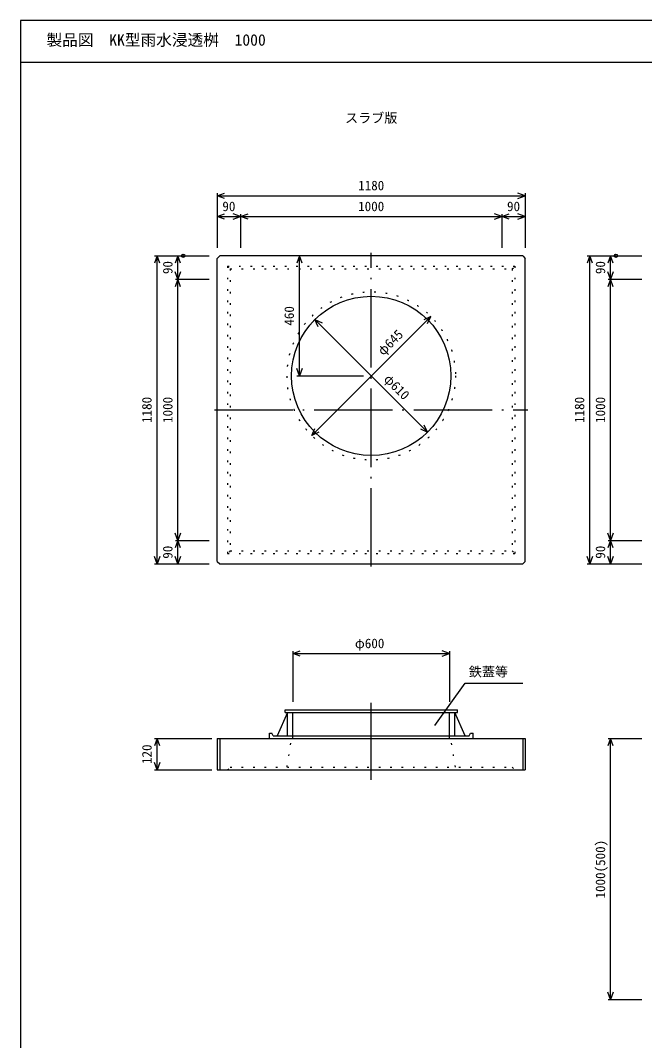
# Model space of a CAD drawing. Units: millimetres, scale not verified. Extents: x -10500 to 10500, y -7425 to 7425.
# Drawn here: x -1150 to 1240, y -3909 to -2 of the extents above; entities that cross this region are included whole.
import ezdxf
from ezdxf.enums import TextEntityAlignment as Align

# ---------------------------------------------------------------- set-up
doc = ezdxf.new("R2010")
doc.units = ezdxf.units.MM
doc.header["$LTSCALE"] = 25
doc.header["$PDMODE"] = 32
doc.header["$PDSIZE"] = 12.5
doc.linetypes.add('DOTTED', pattern=[1.75, 0.25, -1.5])
doc.linetypes.add('LONG_DASHED_DOTTED', pattern=[15.25, 12, -1.5, 0.25, -1.5])
for name, color, linetype, lineweight in [('0-0_CENTER', 7, 'LONG_DASHED_DOTTED', 25), ('0-1_DIM', 7, 'Continuous', 25), ('0-5_OUTLINE', 3, 'Continuous', 25), ('0-6_OUTLINE2', 4, 'DOTTED', 25), ('0-7_TXT', 7, 'Continuous', 25)]:
    doc.layers.add(name, color=color, linetype=linetype, lineweight=lineweight)
doc.styles.add('ＭＳ ゴシック', font='')
doc.styles.get('ＭＳ ゴシック').set_extended_font_data('MS Gothic')

msp = doc.modelspace()

# ---------------------------------------------------------------- linework, layer by layer
at = {"layer": '0-0_CENTER'}
for p, q in [((193.35, -2093.86), (193.35, -892.36)), ((-406.65, -1493.86), (793.35, -1493.86)), ((193.35, -2910.73), (193.35, -2615.89))]:
    msp.add_line(p, q, dxfattribs=at)
at = {"layer": '0-1_DIM'}
for p, q in [((-396.65, -663.87), (-396.65, -873.87)), ((783.35, -663.87), (783.35, -873.87)), ((-396.65, -673.87), (783.35, -673.87)), ((-396.65, -753.87), (-306.65, -753.87)), ((-306.65, -743.87), (-306.65, -873.87)), ((-306.65, -753.87), (693.35, -753.87)), ((693.35, -743.87), (693.35, -873.87)), ((693.35, -753.87), (783.35, -753.87)), ((-636.65, -903.86), (-426.65, -903.86)), ((-626.65, -2083.86), (-626.65, -903.86)), ((-546.65, -993.86), (-546.65, -903.86)), ((-81.65, -1363.87), (-81.65, -903.87)), ((1020.08, -903.86), (1230.08, -903.86)), ((1030.08, -2083.86), (1030.08, -903.86)), ((1110.08, -993.86), (1110.08, -903.86)), ((-556.65, -993.86), (-426.65, -993.86)), ((-546.65, -1993.86), (-546.65, -993.86)), ((1100.08, -993.86), (1230.08, -993.86)), ((1110.08, -1993.86), (1110.08, -993.86)), ((421.4, -1135.83), (-34.69, -1591.91)), ((-22.31, -1148.21), (409.02, -1579.54)), ((-91.65, -1363.87), (163.35, -1363.87)), ((-556.65, -1993.86), (-426.65, -1993.86)), ((-546.65, -2083.86), (-546.65, -1993.86)), ((1100.08, -1993.86), (1230.08, -1993.86)), ((1110.08, -2083.86), (1110.08, -1993.86)), ((-636.65, -2083.86), (-426.65, -2083.86)), ((1020.08, -2083.86), (1230.08, -2083.86)), ((-106.65, -2417.35), (-106.65, -2612.35)), ((493.35, -2417.35), (493.35, -2612.35)), ((-106.65, -2427.35), (493.35, -2427.35)), ((-636.65, -2752.35), (-416.65, -2752.35)), ((-626.65, -2872.35), (-626.65, -2752.35)), ((1100.09, -2752.35), (1230.09, -2752.35)), ((1110.09, -3752.35), (1110.09, -2752.35)), ((-636.65, -2872.35), (-416.65, -2872.35)), ((1100.09, -3752.35), (1230.09, -3752.35))]:
    msp.add_line(p, q, dxfattribs=at)
for points in [[(-368.45, -684.13), (-396.65, -673.87), (-368.45, -663.61)], [(755.16, -684.13), (783.35, -673.87), (755.16, -663.61)], [(-368.45, -764.13), (-396.65, -753.87), (-368.45, -743.61)], [(-334.84, -764.13), (-306.65, -753.87), (-334.84, -743.61)], [(-278.45, -764.13), (-306.65, -753.87), (-278.45, -743.61)], [(665.16, -764.13), (693.35, -753.87), (665.16, -743.61)], [(721.55, -764.13), (693.35, -753.87), (721.55, -743.61)], [(755.16, -764.13), (783.35, -753.87), (755.16, -743.61)], [(-616.39, -932.05), (-626.65, -903.86), (-636.92, -932.05)], [(-536.39, -932.05), (-546.65, -903.86), (-556.92, -932.05)], [(-71.38, -932.06), (-81.65, -903.87), (-91.91, -932.06)], [(1040.34, -932.05), (1030.08, -903.86), (1019.82, -932.05)], [(1120.34, -932.05), (1110.08, -903.86), (1099.82, -932.05)], [(-536.39, -965.67), (-546.65, -993.86), (-556.92, -965.67)], [(1120.34, -965.67), (1110.08, -993.86), (1099.82, -965.67)], [(-536.39, -1022.05), (-546.65, -993.86), (-556.92, -1022.05)], [(1120.34, -1022.05), (1110.08, -993.86), (1099.82, -1022.05)], [(-9.63, -1175.39), (-22.31, -1148.21), (4.88, -1160.88)], [(408.72, -1163.02), (421.4, -1135.83), (394.21, -1148.51)], [(-71.38, -1335.68), (-81.65, -1363.87), (-91.91, -1335.68)], [(381.83, -1566.86), (409.02, -1579.54), (396.34, -1552.35)], [(-7.5, -1579.24), (-34.69, -1591.91), (-22.01, -1564.73)], [(-536.39, -1965.67), (-546.65, -1993.86), (-556.92, -1965.67)], [(1120.34, -1965.67), (1110.08, -1993.86), (1099.82, -1965.67)], [(-536.39, -2022.05), (-546.65, -1993.86), (-556.92, -2022.05)], [(1120.34, -2022.05), (1110.08, -1993.86), (1099.82, -2022.05)], [(-616.39, -2055.67), (-626.65, -2083.86), (-636.92, -2055.67)], [(-536.39, -2055.67), (-546.65, -2083.86), (-556.92, -2055.67)], [(1040.34, -2055.67), (1030.08, -2083.86), (1019.82, -2055.67)], [(1120.34, -2055.67), (1110.08, -2083.86), (1099.82, -2055.67)], [(-78.45, -2437.61), (-106.65, -2427.35), (-78.45, -2417.09)], [(465.16, -2437.61), (493.35, -2427.35), (465.16, -2417.09)], [(-616.39, -2780.54), (-626.65, -2752.35), (-636.92, -2780.54)], [(1120.35, -2780.54), (1110.09, -2752.35), (1099.83, -2780.54)], [(-616.39, -2844.16), (-626.65, -2872.35), (-636.92, -2844.16)], [(1120.35, -3724.16), (1110.09, -3752.35), (1099.83, -3724.16)]]:
    msp.add_lwpolyline(points, dxfattribs=at)
at = {"layer": '0-5_OUTLINE'}
for p, q in [((-396.65, -913.87), (-386.65, -903.87)), ((-396.65, -2073.86), (-396.65, -913.87)), ((773.35, -903.87), (-386.65, -903.87)), ((773.35, -903.87), (783.35, -913.87)), ((783.35, -2073.86), (783.35, -913.87)), ((-396.65, -2073.86), (-386.65, -2083.86)), ((-386.65, -2083.86), (773.35, -2083.86)), ((783.35, -2073.86), (773.35, -2083.86)), ((-126.65, -2652.35), (-166.65, -2742.35)), ((-136.65, -2642.35), (523.35, -2642.35)), ((-136.65, -2652.35), (-136.65, -2642.35)), ((-136.65, -2652.35), (523.35, -2652.35)), ((-126.65, -2742.35), (-126.65, -2652.35)), ((-106.65, -2752.35), (-106.65, -2652.35)), ((493.35, -2752.35), (493.35, -2652.35)), ((553.35, -2742.35), (513.35, -2652.35)), ((513.35, -2742.35), (513.35, -2652.35)), ((523.35, -2652.35), (523.35, -2642.35)), ((-196.65, -2752.35), (-196.65, -2732.35)), ((-196.65, -2732.35), (-186.65, -2732.35)), ((-181.65, -2742.35), (-186.65, -2732.35)), ((568.35, -2742.35), (573.35, -2732.35)), ((573.35, -2732.35), (583.35, -2732.35)), ((583.35, -2752.35), (583.35, -2732.35)), ((-396.65, -2752.35), (-396.65, -2872.35)), ((-386.65, -2752.35), (-386.65, -2872.35)), ((-181.65, -2742.35), (568.35, -2742.35)), ((773.35, -2752.35), (773.35, -2872.35)), ((-396.65, -2872.35), (783.35, -2872.35))]:
    msp.add_line(p, q, dxfattribs=at)
msp.add_lwpolyline([(-396.65, -2752.35), (783.35, -2752.35), (783.35, -2872.35)], dxfattribs=at)
msp.add_circle((193.35, -1363.87), 305, dxfattribs=at)
for p in [(-526.64, -903.86), (1130.1, -903.86)]:
    msp.add_point(p, dxfattribs=at)
at = {"layer": '0-6_OUTLINE2'}
for p, q in [((-356.65, -943.86), (-356.65, -2043.86)), ((-356.65, -943.86), (743.35, -943.86)), ((-356.65, -943.86), (-346.65, -953.86)), ((-346.65, -953.86), (-346.65, -2033.86)), ((-346.65, -953.86), (733.35, -953.86)), ((733.35, -953.86), (743.35, -943.86)), ((733.35, -953.86), (733.35, -2033.86)), ((743.35, -943.86), (743.35, -2043.86)), ((-346.65, -2033.86), (-356.65, -2043.86)), ((-356.65, -2043.86), (743.35, -2043.86)), ((-346.65, -2033.86), (733.35, -2033.86)), ((733.35, -2033.86), (743.35, -2043.86)), ((-129.15, -2862.35), (-111.65, -2752.35)), ((515.85, -2862.35), (498.35, -2752.35)), ((733.35, -2862.35), (743.35, -2872.35))]:
    msp.add_line(p, q, dxfattribs=at)
msp.add_lwpolyline([(-356.65, -2872.35), (-346.65, -2862.35), (733.35, -2862.35)], dxfattribs=at)
msp.add_circle((193.35, -1363.87), 322.5, dxfattribs=at)
at = {"layer": '0-7_TXT'}
for p, q in [((-1150, -2.43), (-1150, -5612.43)), ((8250, -2.43), (-1150, -2.43)), ((-1150, -162.43), (8250, -162.43)), ((436.29, -2702.72), (553.55, -2540.62)), ((553.55, -2540.62), (774.29, -2540.62))]:
    msp.add_line(p, q, dxfattribs=at)

# ---------------------------------------------------------------- texts
at = {"layer": '0-1_DIM', "style": 'ＭＳ ゴシック'}
for s, p in [('1180', (143.35, -663.87)), ('90', (-376.65, -743.87)), ('1000', (143.35, -743.87)), ('90', (713.35, -743.87)), ('φ600', (130.85, -2417.35))]:
    msp.add_text(s, height=36.66, dxfattribs=at).set_placement(p, align=Align.BOTTOM_LEFT)
for s, rotation, p in [('90', 90, (-556.65, -973.86)), ('90', 90, (1100.08, -973.86)), ('460', 90, (-91.65, -1171.37)), ('φ645', 45, (246.95, -1296.14)), ('φ610', 315, (230.54, -1386.91)), ('1180', 90, (-636.65, -1543.86)), ('1000', 90, (-556.65, -1543.86)), ('1180', 90, (1020.08, -1543.86)), ('1000', 90, (1100.08, -1543.86)), ('90', 90, (-556.65, -2063.86)), ('90', 90, (1100.08, -2063.86)), ('120', 90, (-636.65, -2849.85)), ('1000(500)', 90, (1100.09, -3364.85))]:
    msp.add_text(s, height=36.66, rotation=rotation, dxfattribs=at).set_placement(p, align=Align.BOTTOM_LEFT)
at = {"layer": '0-7_TXT', "style": 'ＭＳ ゴシック'}
for s, height, p in [('製品図\u3000KK型雨水浸透桝\u30001000', 43.99, (-1050, -112.43)), ('スラブ版', 36.66, (93.35, -405.28)), ('鉄蓋等', 36.66, (567.02, -2525.78))]:
    msp.add_text(s, height=height, dxfattribs=at).set_placement(p, align=Align.BOTTOM_LEFT)

doc.saveas('drawing.dxf')
